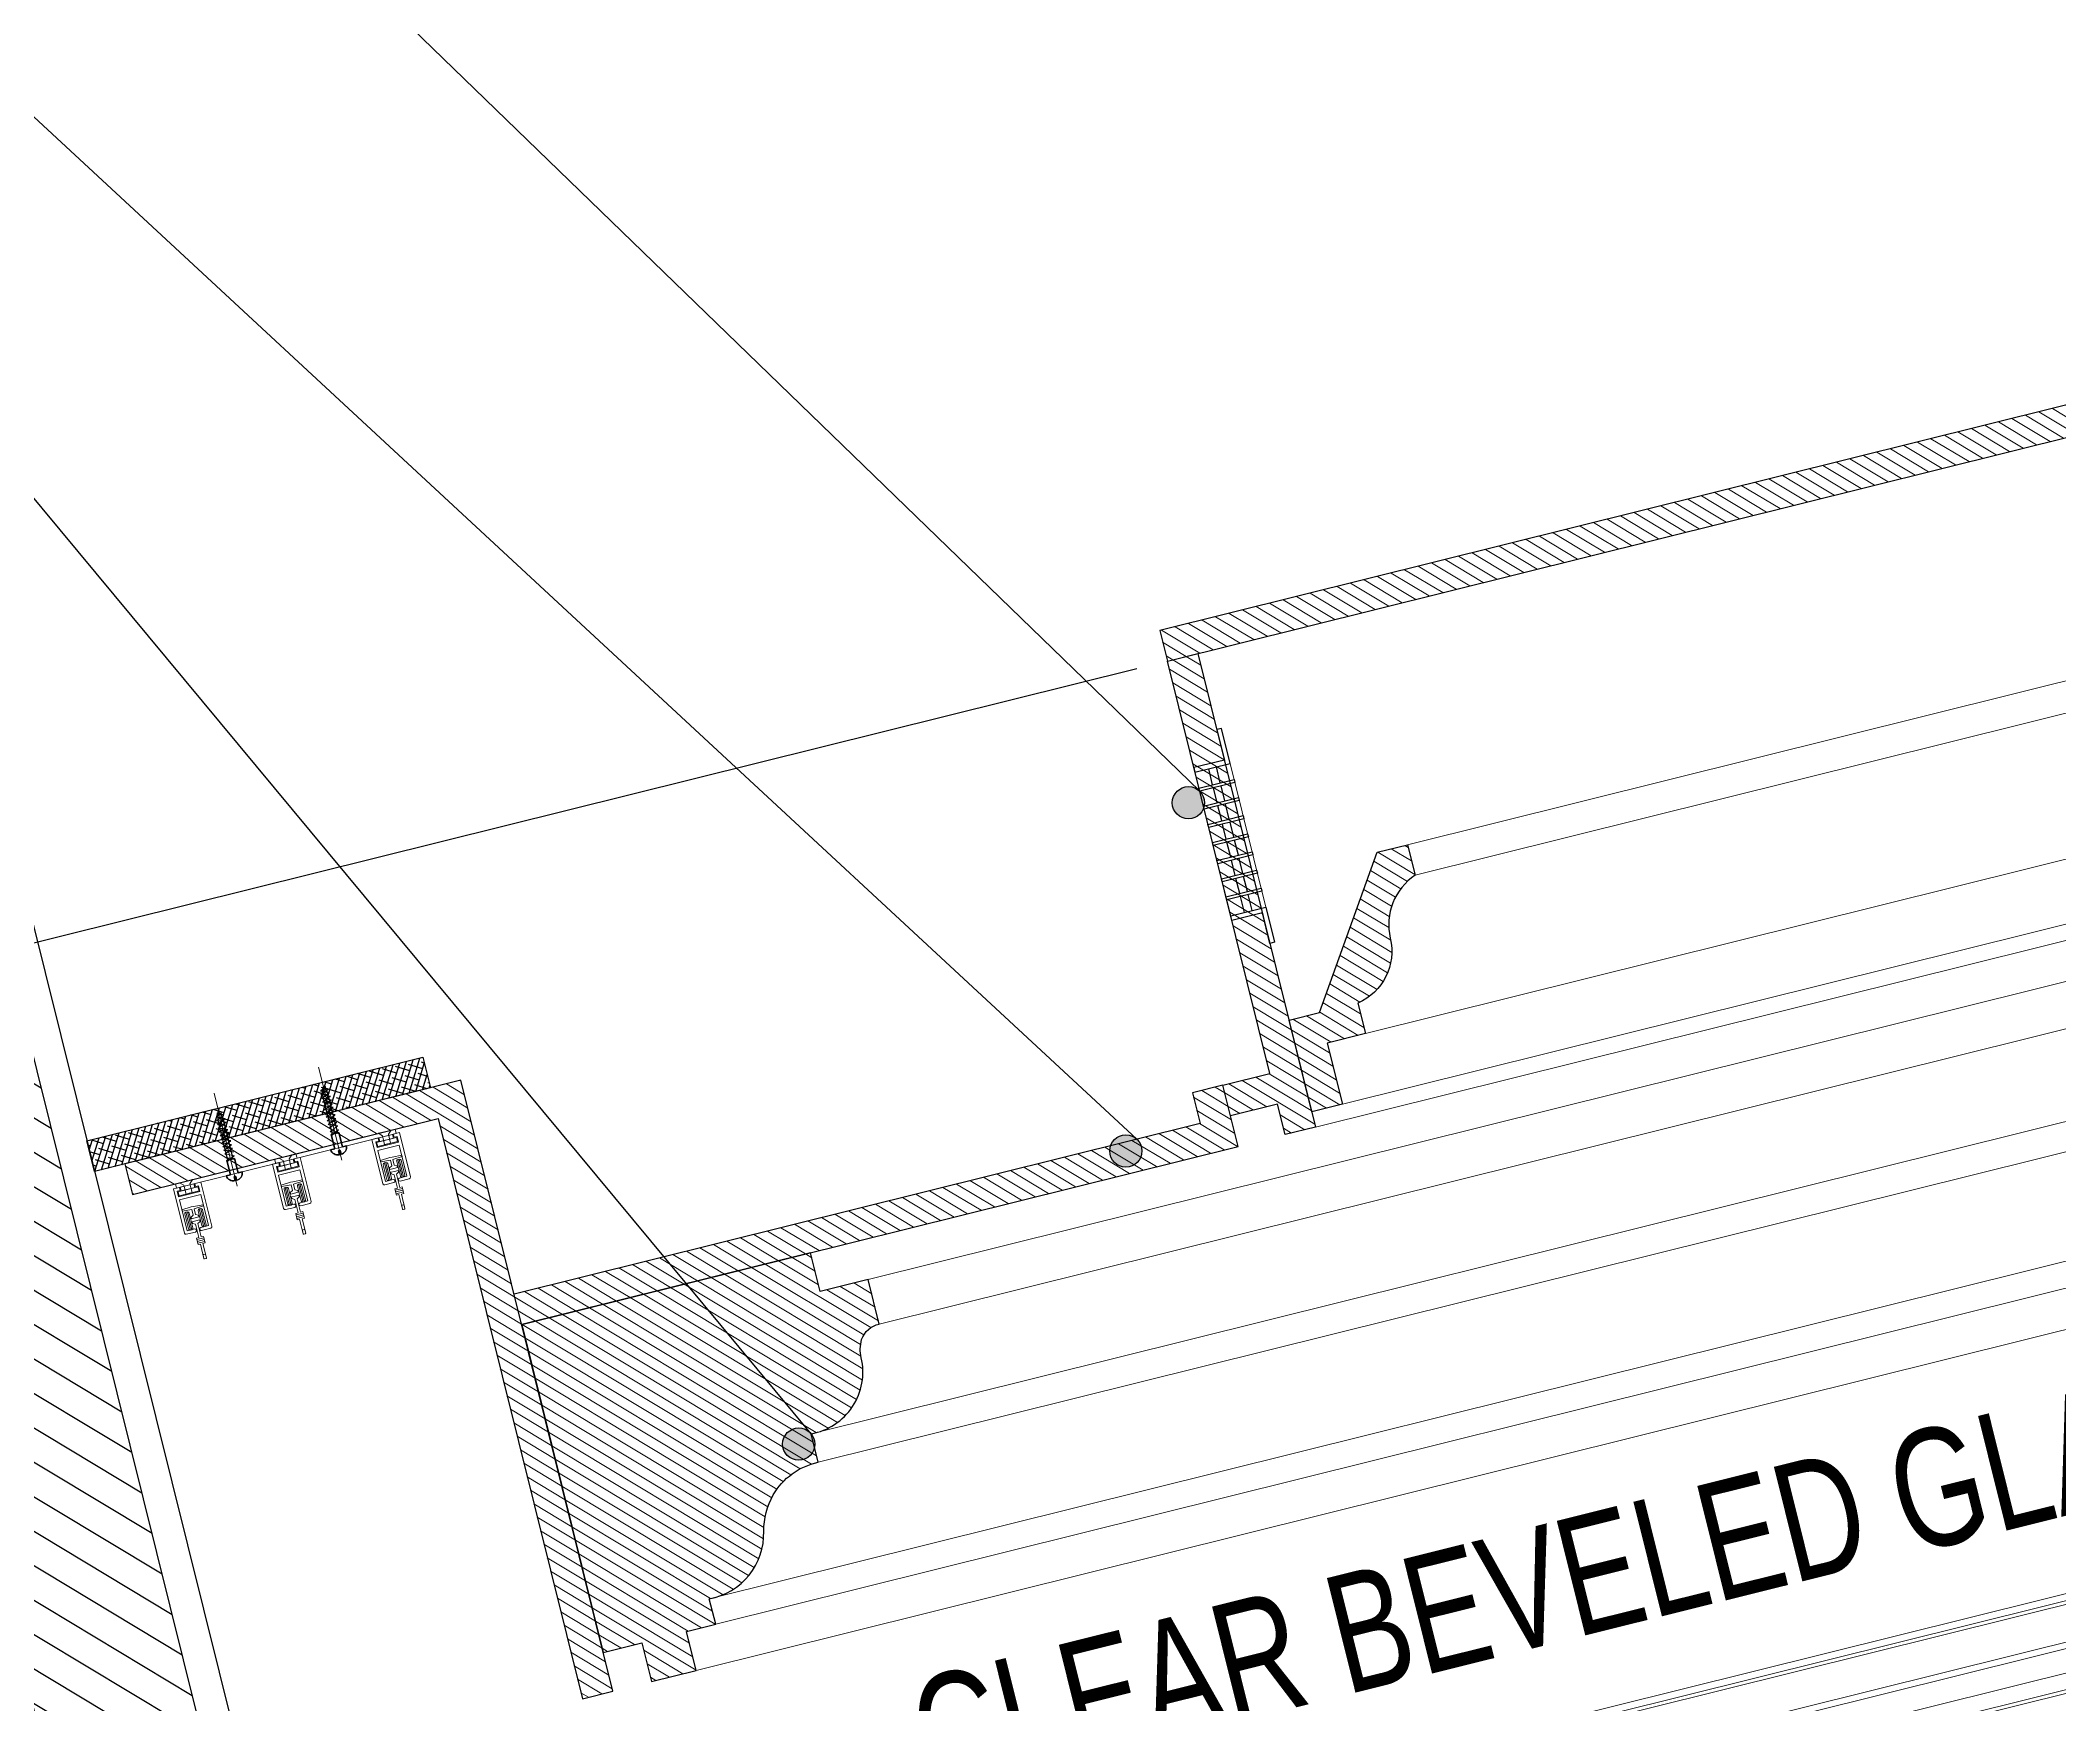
# Model space of a CAD drawing. Header units: inches. Extents: x 122939 to 389145, y 29603 to 574065.
# Drawn here: x 333753 to 335037, y 515679 to 516736 of the extents above; entities that cross this region are included whole.
import ezdxf

# ---------------------------------------------------------------- set-up
doc = ezdxf.new("R2010")
doc.units = ezdxf.units.IN
doc.header["$MEASUREMENT"] = 0
doc.linetypes.add('DASHDOT', pattern=[1, 0.5, -0.25, 0, -0.25])
for name, color, linetype in [('48-TITLE', 7, 'Continuous'), ('A-DIMESNION-1', 7, 'Continuous'), ('Calliper Gypsum  Elevation', 31, 'Continuous'), ('Calliper_wood hatch', 252, 'Continuous'), ('CQ Grg Gypsum', 41, 'Continuous'), ('CQ Plaster', 1, 'Continuous'), ('CQ text label', 3, 'Continuous'), ('CQ Wall hatch_CHB', 8, 'Continuous'), ('CQ Wall plan', 3, 'Continuous'), ('CQ wall section', 5, 'Continuous'), ('CQ_callout', 34, 'Continuous'), ('FURNITURE', 252, 'Continuous'), ('Layer7', 8, 'Continuous'), ('METAL', 5, 'Continuous'), ('PROJECTION', 8, 'Continuous')]:
    doc.layers.add(name, color=color, linetype=linetype)
for name, color, linetype, lineweight in [('CQ Grille', 211, 'A-4010 WALL SECTIONS$0$BATTING', 0), ('CQ gypsum 2', 42, 'Continuous', 0), ('CQ Gypsum Hatch', 8, 'Continuous', 20)]:
    doc.layers.add(name, color=color, linetype=linetype, lineweight=lineweight)
doc.styles.add('DIM 50', font='romans.shx', dxfattribs={"width": 0.75, "height": 100})
doc.styles.get("Standard").update_dxf_attribs({"font": 'arial.ttf'})
doc.linetypes.add('A-4010 WALL SECTIONS$0$BATTING', pattern='A,0.0001,-0.1,[134,ltypeshp.shx,S=0.1,R=0,X=-0.1,Y=0],-0.2,[134,ltypeshp.shx,S=0.1,R=180,X=0.1,Y=0],-0.1', length=0.4001000000000001)
doc.dimstyles.new('CQ Anno', dxfattribs={"dimscale": 40, "dimtxt": 2.2, "dimasz": 300, "dimexe": 1, "dimexo": 0.5, "dimgap": 0.5, "dimtad": 1, "dimrnd": 1, "dimdsep": 46, "dimtxsty": 'Standard', "dimblk": 'DOTSMALL', "dimcen": 0.0025, "dimdle": 0.5, "dimclrd": 8, "dimclre": 8, "dimclrt": 2, "dimazin": 2, "dimtfac": 1, "dimtix": 1, "dimtmove": 1, "dimatfit": 0, "dimfxl": 50, "dimtolj": 1, "dimtzin": 0, "dimlwd": -1, "dimarcsym": 1})
doc.dimstyles.get("Standard").update_dxf_attribs({"dimtxt": 0.18, "dimasz": 0.18, "dimexe": 0.18, "dimexo": 0.0625, "dimgap": 0.09, "dimtad": 0, "dimtih": 1, "dimtoh": 1, "dimdec": 4, "dimzin": 0, "dimdsep": 46, "dimtxsty": 'Standard', "dimcen": 0.09, "dimadec": 0, "dimazin": 0, "dimtfac": 1, "dimtdec": 4, "dimtofl": 0, "dimtmove": 0, "dimatfit": 3, "dimfxl": 1, "dimtolj": 1, "dimtzin": 0, "dimarcsym": 0})
pattern_1 = [(135, (0, 0), (-4.419417382415923, -4.41941738241592), [])]

# ---------------------------------------------------------------- blocks, each defined once
blk = doc.blocks.new('section a and b')
at = {"layer": 'CQ Wall hatch_CHB'}
h = blk.add_hatch(dxfattribs=at)
h.set_pattern_fill('ANSI31', color=8, scale=150, angle=90)
h.set_pattern_definition([(135, (-98336.9395217172, 75766.19512638799), (-13.25825214724777, -13.25825214724776), [])])
h.paths.add_polyline_path([(118832.5604782665, -25203.86867564444), (118832.5604782666, -26240.54443216369), (119082.5604782666, -26240.54443216369), (119082.5819285251, -26290.54443216363), (119182.5604782663, -26290.54443216363), (119182.560472724, -25203.86867564444)])
at = {"layer": 'CQ Plaster', "color": 1, "ltscale": 0.03}
blk.add_line((119202.5604727246, -25203.86867564454, -1.458523873731554e-05), (119202.5604727246, -26310.54443216368, -0.0002099896498047835), dxfattribs=at)
at = {"layer": 'CQ Wall plan', "elevation": -9.059764815777432e-08}
blk.add_lwpolyline([(118832.5604782665, -25203.86867564444), (118832.5604782666, -26240.54443216369), (119082.5604782666, -26240.54443216369), (119082.5819285251, -26290.54443216363), (119182.5604782663, -26290.54443216363), (119182.560472724, -25203.86867564444), (118832.5604782665, -25203.86867564445)], dxfattribs=at)
blk = doc.blocks.new('curtain box 21')
at = {"lineweight": 0}
for p, q in [((3924.701439216454, 3149.715246018159), (3930.278608507273, 3152.304061450515)), ((3895.721680201754, 3103.789788173033), (3891.034308543157, 3103.789788173033)), ((3895.721680201754, 3102.647345512397), (3891.034308543157, 3102.647345512397)), ((3895.721680201754, 3101.504902851759), (3891.034308543157, 3101.504902851759)), ((3960.721680201753, 3103.789788173033), (3956.034308543156, 3103.789788173033)), ((3960.721680201753, 3102.647345512397), (3956.034308543156, 3102.647345512397)), ((3960.721680201753, 3101.504902851759), (3956.034308543156, 3101.504902851759))]:
    blk.add_line(p, q, dxfattribs=at)
at = {"color": 1, "lineweight": 0}
for p, q in [((3888.549322343784, 3122.340968964464), (3888.549322343784, 3110.681568370195)), ((3889.454291908882, 3122.340968964464), (3889.454291908882, 3110.681568370195)), ((3897.301696836029, 3122.340968964464), (3897.301696836029, 3110.681568370195)), ((3898.206666401126, 3122.340968964464), (3898.206666401126, 3110.681568370195)), ((3953.549322343785, 3122.340968964464), (3953.549322343785, 3110.681568370195)), ((3954.454291908882, 3122.340968964464), (3954.454291908882, 3110.681568370195)), ((3962.301696836028, 3122.340968964464), (3962.301696836028, 3110.681568370195)), ((3963.206666401126, 3122.340968964464), (3963.206666401126, 3110.681568370195))]:
    blk.add_line(p, q, dxfattribs=at)
at = {"color": 4, "lineweight": 0}
blk.add_lwpolyline([(3927.551421195211, 3130.484810023672), (3927.551421195211, 3191.497766551069)], dxfattribs=at)
at = {"color": 1, "lineweight": 0}
for points in [[(3900.377994372455, 3131.030692670151), (3886.377994372455, 3131.030692670151), (3886.377994372455, 3110.681568370195), (3891.377994372455, 3110.681568370195, -0.9999999999999998), (3891.377994372455, 3108.681568370196), (3885.377994372455, 3108.681568370196, -0.4142135623730951), (3884.377994372455, 3109.681568370195), (3884.377994372455, 3138.681568370195), (3888.377994372455, 3138.681568370195), (3888.377994372455, 3136.681568370196), (3886.377994372455, 3136.681568370196), (3886.377994372455, 3133.030692670151), (3900.377994372455, 3133.030692670151), (3900.377994372455, 3136.681568370196), (3898.377994372455, 3136.681568370196), (3898.377994372455, 3138.681568370195), (3902.377994372455, 3138.681568370195), (3902.377994372455, 3109.681568370195, -0.4142135623730951), (3901.377994372455, 3108.681568370196), (3895.377994372455, 3108.681568370196, -0.9999999999999998), (3895.377994372455, 3110.681568370195), (3900.377994372455, 3110.681568370195)], [(3965.377994372455, 3131.030692670151), (3951.377994372455, 3131.030692670151), (3951.377994372455, 3110.681568370195), (3956.377994372455, 3110.681568370195, -0.9999999999999998), (3956.377994372455, 3108.681568370196), (3950.377994372455, 3108.681568370196, -0.4142135623730951), (3949.377994372455, 3109.681568370195), (3949.377994372455, 3138.681568370195), (3953.377994372455, 3138.681568370195), (3953.377994372455, 3136.681568370196), (3951.377994372455, 3136.681568370196), (3951.377994372455, 3133.030692670151), (3965.377994372455, 3133.030692670151), (3965.377994372455, 3136.681568370196), (3963.377994372455, 3136.681568370196), (3963.377994372455, 3138.681568370195), (3967.377994372455, 3138.681568370195), (3967.377994372455, 3109.681568370195, -0.4142135623730951), (3966.377994372455, 3108.681568370196), (3960.377994372455, 3108.681568370196, -0.9999999999999998), (3960.377994372455, 3110.681568370195), (3965.377994372455, 3110.681568370195)], [(3889.454291908882, 3122.340968964464), (3888.549322343784, 3122.340968964464, 0.4142135623730951), (3887.549322343785, 3121.340968964463), (3887.549322343785, 3111.681568370196, 0.4142135623730951), (3888.549322343784, 3110.681568370195), (3889.454291908882, 3110.681568370195, 0.4142135623730951), (3890.454291908882, 3111.681568370196), (3890.454291908882, 3121.340968964463, 0.4142135623730951)], [(3897.301696836029, 3122.340968964464), (3898.206666401126, 3122.340968964464, -0.4142135623730951), (3899.206666401126, 3121.340968964463), (3899.206666401126, 3111.681568370196, -0.4142135623730951), (3898.206666401126, 3110.681568370195), (3897.301696836029, 3110.681568370195, -0.4142135623730951), (3896.301696836028, 3111.681568370196), (3896.301696836028, 3121.340968964463, -0.4142135623730951)], [(3954.454291908882, 3122.340968964464), (3953.549322343785, 3122.340968964464, 0.4142135623730951), (3952.549322343784, 3121.340968964463), (3952.549322343784, 3111.681568370196, 0.4142135623730951), (3953.549322343785, 3110.681568370195), (3954.454291908882, 3110.681568370195, 0.4142135623730951), (3955.454291908882, 3111.681568370196), (3955.454291908882, 3121.340968964463, 0.4142135623730951)], [(3962.301696836028, 3122.340968964464), (3963.206666401126, 3122.340968964464, -0.4142135623730951), (3964.206666401125, 3121.340968964463), (3964.206666401125, 3111.681568370196, -0.4142135623730951), (3963.206666401126, 3110.681568370195), (3962.301696836028, 3110.681568370195, -0.4142135623730951), (3961.301696836028, 3111.681568370196), (3961.301696836028, 3121.340968964463, -0.4142135623730951)]]:
    blk.add_lwpolyline(points, format="xyb", close=True, dxfattribs=at)
at = {"lineweight": 0}
for points in [[(3886.377994372455, 3141.530430697086), (3965.377994372455, 3141.530430697087), (3965.377994372455, 3138.681568370197), (3886.377994372455, 3138.681568370196)], [(3893.377994372455, 3141.530430697085), (3897.614012516024, 3141.530430697085), (3895.326824379919, 3139.351924458724), (3895.326824379919, 3133.530692670151), (3893.377994372455, 3133.530692670151), (3891.429164364993, 3133.530692670151), (3891.429164364993, 3139.351924458724), (3889.141976228886, 3141.530430697085)], [(3958.377994372455, 3141.530430697085), (3962.614012516024, 3141.530430697085), (3960.326824379919, 3139.351924458724), (3960.326824379919, 3133.530692670151), (3958.377994372455, 3133.530692670151), (3956.429164364993, 3133.530692670151), (3956.429164364993, 3139.351924458724), (3954.141976228886, 3141.530430697085)], [(3892.615275076781, 3124.770508960908), (3894.140713668129, 3124.770508960908), (3900.327729786404, 3124.361391851855), (3900.327729786404, 3123.524561108625), (3894.140713668129, 3123.115443999573), (3894.140713668129, 3119.457935391737), (3895.811137618337, 3118.554928577478), (3895.811137618337, 3117.46229573639), (3895.811137618337, 3117.46229573639), (3893.377994372455, 3117.46229573639), (3890.944851126573, 3117.46229573639), (3890.944851126573, 3117.46229573639), (3890.944851126573, 3118.554928577478), (3892.615275076781, 3119.457935391737), (3892.615275076781, 3123.115443999573), (3886.428258958506, 3123.524561108625), (3886.428258958506, 3124.361391851855)], [(3957.615275076781, 3124.770508960908), (3959.140713668129, 3124.770508960908), (3965.327729786404, 3124.361391851855), (3965.327729786404, 3123.524561108625), (3959.140713668129, 3123.115443999573), (3959.140713668129, 3119.457935391737), (3960.811137618338, 3118.554928577478), (3960.811137618338, 3117.46229573639), (3960.811137618338, 3117.46229573639), (3958.377994372455, 3117.46229573639), (3955.944851126574, 3117.46229573639), (3955.944851126574, 3117.46229573639), (3955.944851126574, 3118.554928577478), (3957.615275076781, 3119.457935391737), (3957.615275076781, 3123.115443999573), (3951.428258958506, 3123.524561108625), (3951.428258958506, 3124.361391851855)]]:
    blk.add_lwpolyline(points, close=True, dxfattribs=at)
at = {"color": 1, "lineweight": 0}
for points in [[(3886.877994372455, 3136.181568370195), (3899.877994372455, 3136.181568370195), (3899.877994372455, 3133.530692670151), (3886.877994372455, 3133.530692670151)], [(3888.877994372455, 3138.681568370195), (3897.877994372455, 3138.681568370195), (3897.877994372455, 3136.181568370195), (3888.877994372455, 3136.181568370195)], [(3951.877994372455, 3136.181568370195), (3964.877994372455, 3136.181568370195), (3964.877994372455, 3133.530692670151), (3951.877994372455, 3133.530692670151)], [(3953.877994372455, 3138.681568370195), (3962.877994372455, 3138.681568370195), (3962.877994372455, 3136.181568370195), (3953.877994372455, 3136.181568370195)]]:
    blk.add_lwpolyline(points, close=True, dxfattribs=at)
for points in [[(3892.575093540847, 3091.091648348119), (3892.575093540847, 3100.539127179811), (3891.034308543157, 3100.539127179811), (3891.034308543162, 3104.781403091604), (3892.615275076781, 3104.781403091604), (3892.615275076781, 3113.564601942921), (3890.944851126573, 3114.467608757181), (3890.944851126573, 3115.560241598269), (3890.944851126573, 3115.560241598269), (3893.377994372455, 3115.560241598269), (3895.811137618337, 3115.560241598269), (3895.811137618337, 3115.560241598269), (3895.811137618337, 3114.467608757181), (3894.140713668129, 3113.564601942921), (3894.140713668129, 3104.781403091604), (3895.721680201751, 3104.781403091604), (3895.721680201754, 3100.539127179811), (3894.180895204062, 3100.539127179811), (3894.180895204062, 3091.091648348119)], [(3957.575093540847, 3091.091648348119), (3957.575093540847, 3100.539127179811), (3956.034308543156, 3100.539127179811), (3956.034308543161, 3104.781403091604), (3957.615275076781, 3104.781403091604), (3957.615275076781, 3113.564601942921), (3955.944851126574, 3114.467608757181), (3955.944851126574, 3115.560241598269), (3955.944851126574, 3115.560241598269), (3958.377994372455, 3115.560241598269), (3960.811137618338, 3115.560241598269), (3960.811137618338, 3115.560241598269), (3960.811137618338, 3114.467608757181), (3959.140713668129, 3113.564601942921), (3959.140713668129, 3104.781403091604), (3960.72168020175, 3104.781403091604), (3960.721680201753, 3100.539127179811), (3959.180895204062, 3100.539127179811), (3959.180895204062, 3091.091648348119)]]:
    blk.add_lwpolyline(points, dxfattribs=at)
at = {"lineweight": 0}
for points in [[(3892.875093540845, 3093.530430697085), (3893.880895204062, 3093.530430697085, -0.4142135623730951), (3894.180895204062, 3093.230430697085), (3894.180895204062, 3091.091648348119, -0.4142135623730951), (3893.880895204063, 3090.791648348119), (3892.875093540848, 3090.791648348119, -0.4142135623730951), (3892.575093540847, 3091.091648348119), (3892.575093540845, 3093.230430697085, -0.4142135623730951)], [(3957.875093540845, 3093.530430697085), (3958.880895204062, 3093.530430697085, -0.4142135623730951), (3959.180895204062, 3093.230430697085), (3959.180895204062, 3091.091648348119, -0.4142135623730951), (3958.880895204062, 3090.791648348119), (3957.875093540847, 3090.791648348119, -0.4142135623730951), (3957.575093540846, 3091.091648348119), (3957.575093540845, 3093.230430697085, -0.4142135623730951)]]:
    blk.add_lwpolyline(points, format="xyb", close=True, dxfattribs=at)
blk = doc.blocks.new('curtain track_3')
for p, q in [((52828.15415776467, -34660.37083664992), (52822.57698847383, -34657.78202121756)), ((52828.15415776467, -34657.94302555044), (52822.96659134227, -34655.53505632621)), ((52827.5321655487, -34655.19152219994), (52823.82259611144, -34653.46961093889)), ((52896.50101141018, -34660.37083664992), (52890.92384211937, -34657.78202121756)), ((52896.50101141018, -34657.94302555044), (52891.31344498778, -34655.53505632621)), ((52895.8790191942, -34655.19152219994), (52892.16944975696, -34653.46961093889)), ((52828.15415776467, -34662.79864774939), (52822.57698847383, -34660.20983231704)), ((52828.15415776467, -34665.22645884886), (52822.57698847383, -34662.6376434165)), ((52828.15415776467, -34667.65426994833), (52822.57698847383, -34665.06545451599)), ((52828.15415776467, -34670.08208104781), (52822.57698847383, -34667.49326561546)), ((52828.15415776467, -34672.50989214727), (52822.57698847383, -34669.92107671492)), ((52828.15415776467, -34672.50989214727), (52822.57698847383, -34669.92107671492)), ((52896.50101141018, -34662.79864774939), (52890.92384211937, -34660.20983231704)), ((52896.50101141018, -34665.22645884886), (52890.92384211937, -34662.6376434165)), ((52896.50101141018, -34667.65426994833), (52890.92384211937, -34665.06545451599)), ((52896.50101141018, -34670.08208104781), (52890.92384211937, -34667.49326561546)), ((52896.50101141018, -34672.50989214727), (52890.92384211937, -34669.92107671492)), ((52896.50101141018, -34672.50989214727), (52890.92384211937, -34669.92107671492)), ((52828.15415776467, -34674.93770324675), (52822.57698847383, -34672.34888781439)), ((52828.15415776467, -34677.36551434621), (52822.57698847383, -34674.77669891386)), ((52828.15415776467, -34679.79332544568), (52822.57698847383, -34677.20451001333)), ((52828.15415776467, -34679.79332544568), (52822.57698847383, -34677.20451001333)), ((52828.15415776467, -34684.64894764462), (52822.57698847383, -34682.06013221227)), ((52896.50101141018, -34674.93770324675), (52890.92384211937, -34672.34888781439)), ((52896.50101141018, -34677.36551434621), (52890.92384211937, -34674.77669891386)), ((52896.50101141018, -34679.79332544568), (52890.92384211937, -34677.20451001333)), ((52896.50101141018, -34679.79332544568), (52890.92384211937, -34677.20451001333)), ((52896.50101141018, -34684.64894764462), (52890.92384211937, -34682.06013221227))]:
    blk.add_line(p, q)
for points in [[(52823.55351876467, -34683.90430769466), (52823.55351876467, -34658.96786517762, -0.1497784221609524), (52825.30417578591, -34653.25481419312, 1.883636022816879)], [(52827.05483280714, -34683.90430769466), (52827.05483280714, -34658.96786517762, 0.1497784221609524), (52825.30417578591, -34653.25481419312, -1.883636022816879)], [(52891.90037241019, -34683.90430769466), (52891.90037241019, -34658.96786517762, -0.1497784221609524), (52893.65102943144, -34653.25481419312, 1.883636022816879)], [(52895.40168645269, -34683.90430769466), (52895.40168645269, -34658.96786517762, 0.1497784221609524), (52893.65102943144, -34653.25481419312, -1.883636022816879)]]:
    blk.add_lwpolyline(points, format="xyb")
at = {"color": 4}
for points in [[(52825.30417578591, -34695.11537687087), (52825.81843282473, -34695.11537687087), (52825.81843282473, -34697.66016892845, 0.3881903235839446), (52830.50779060213, -34693.25481419312), (52827.79926624102, -34693.25481419312), (52827.79926624102, -34683.90430769466), (52825.30417578591, -34683.90430769466), (52822.8090853308, -34683.90430769466), (52822.8090853308, -34693.25481419312), (52820.10056096969, -34693.25481419312, 0.3881903235839446), (52824.78991874709, -34697.66016892845), (52824.78991874709, -34695.11537687087)], [(52893.65102943144, -34695.11537687087), (52894.16528647026, -34695.11537687087), (52894.16528647026, -34697.66016892845, 0.3881903235839446), (52898.85464424763, -34693.25481419312), (52896.14611988654, -34693.25481419312), (52896.14611988654, -34683.90430769466), (52893.65102943144, -34683.90430769466), (52891.15593897633, -34683.90430769466), (52891.15593897633, -34693.25481419312), (52888.44741461521, -34693.25481419312, 0.3881903235839446), (52893.13677239262, -34697.66016892845), (52893.13677239262, -34695.11537687087)]]:
    blk.add_lwpolyline(points, format="xyb", close=True, dxfattribs=at)
at = {"extrusion": (0, 0, -1), "zscale": -1}
blk.add_blockref('curtain box 21', (-56752.85559698112, -37831.93638256331), dxfattribs=at)
blk = doc.blocks.new('section ceiling c and d')
at = {"layer": 'Calliper_wood hatch', "extrusion": (5.977524052986871e-09, 7.324345706663946e-10, 1)}
h = blk.add_hatch(dxfattribs=at)
h.set_pattern_fill('ANSI38', color=256, scale=30, angle=13.97142328299657, style=0)
h.set_pattern_definition([(58.97142328299658, (-99942.643898863, -595876.622135061), (-3.213413680653155, 1.932995736413079), []), (148.9714232829965, (-99942.643898863, -595876.622135061), (-8.359823097719389, 0.6525777921730028), [9.374999999999998, -5.624999999999999])])
h.paths.add_polyline_path([(229867.0001292661, -77625.99999999971), (230086.9999999841, -77625.99999999971), (230086.9999999843, -77645.99999999977), (229867.0001292661, -77645.99999999965)])
at = {"layer": 'CQ Gypsum Hatch'}
h = blk.add_hatch(dxfattribs=at)
h.set_pattern_fill('ANSI31', color=256, scale=50, angle=89.99999999999999, style=0)
h.set_pattern_definition(pattern_1)
h.paths.add_polyline_path([(233496.9999999944, -77495.99998771946), (233496.9999999944, -77475.99998771911), (230606.9172413638, -77475.99998771946), (230606.917241364, -77495.99998771946)])
h = blk.add_hatch(dxfattribs=at)
h.set_pattern_fill('ANSI31', color=256, scale=50, angle=89.99999999999999, style=0)
h.set_pattern_definition(pattern_1)
h.paths.add_polyline_path([(230576.1538303552, -77785.99998771929), (230576.1538303552, -77765.99998771923), (230606.9172413642, -77765.99998771935), (230606.9172413642, -77495.99998771923), (230626.9172413642, -77495.99998771923), (230626.9172413642, -77805.99998771923), (230606.9172413642, -77805.99998771935), (230606.9172413642, -77785.99998771923)])
edge = h.paths.add_edge_path()
edge.add_line((230726.9172413642, -77645.99998771929), (230726.9172413642, -77665.99998771923))
edge.add_arc((230739.4363293597, -77701.37076485492), 37.52092002366012, 109.4908435142794, 179.4338009053575)
edge.add_arc((230666.1109211219, -77700.66599893705), 35.80787787715262, 279.3318301179338, 359.4655805909708, ccw=False)
edge.add_line((230671.9172413642, -77735.99998771993), (230671.9172413641, -77755.99998771923))
edge.add_line((230671.9172413641, -77755.99998771923), (230646.9172413642, -77755.99998771923))
edge.add_line((230646.9172413642, -77755.99998771923), (230646.9172413642, -77795.99998771911))
edge.add_line((230646.9172413642, -77795.99998771911), (230626.9172413642, -77795.99998771935))
edge.add_line((230626.9172413642, -77795.99998771935), (230626.9172413641, -77735.99998772005))
edge.add_line((230626.9172413641, -77735.99998772005), (230646.9172413642, -77735.99998771993))
edge.add_line((230646.9172413642, -77735.99998771993), (230706.9172413643, -77645.99998771946))
edge.add_line((230706.9172413643, -77645.99998771946), (230726.9172413642, -77645.99998771929))
h = blk.add_hatch(dxfattribs=at)
h.set_pattern_fill('ANSI31', color=256, scale=50, angle=89.99999999999999, style=0)
h.set_pattern_definition(pattern_1)
h.paths.add_polyline_path([(230106.9999999878, -78045.99999999988), (230106.9999999843, -77645.99999999977), (229886.9999999885, -77645.99999999977), (229886.9999999884, -77665.99999999965), (230086.9999999877, -77665.99999999977), (230086.9999999878, -78045.99999999977)])
h = blk.add_hatch(dxfattribs=at)
h.set_pattern_fill('ANSI31', color=256, scale=50, angle=89.99999999999999, style=0)
h.set_pattern_definition(pattern_1)
h.paths.add_polyline_path([(230106.9999999877, -77785.99999941827), (230106.9999999878, -77805.99999941833), (230576.1538303552, -77805.99999941792), (230576.1538303554, -77765.99999941792), (230556.1538303551, -77765.99999941827), (230556.1538303552, -77785.99999941821)])
h = blk.add_hatch(dxfattribs=at)
h.set_pattern_fill('ANSI31', color=256, scale=50, angle=89.99999999999999, style=0)
h.set_pattern_definition(pattern_1)
edge = h.paths.add_edge_path()
edge.add_line((230296.111731171, -77831.26562307018), (230296.111731171, -77806.00000000003))
edge.add_line((230296.1117311709, -77806.00000000006), (230106.9999999876, -77806.00000000007))
edge.add_line((230106.9999999879, -77806.00000000035), (230106.999999988, -78020.55586559206))
edge.add_line((230106.9999999875, -78020.55586559162), (230132.2656230577, -78020.55586559173))
edge.add_line((230132.2656230578, -78020.55586559209), (230132.2656230578, -78046.00000000038))
edge.add_line((230132.2656230578, -78046.00000000012), (230161.4904017141, -78046.00000000006))
edge.add_line((230161.4904017138, -78046.00000000023), (230161.4904017138, -78020.42911038674))
edge.add_line((230161.4904017141, -78020.4291103867), (230180.7355645704, -78020.42911038673))
edge.add_line((230180.7355645701, -78020.42911038676), (230180.6225008412, -78003.80091724923))
edge.add_arc((230183.2312642834, -77961.60403090814), 42.27745100630982, -93.53772871366446, -12.21565143287109)
edge.add_arc((230271.405799215, -77982.4532293324), 48.34277912118122, 137.1562658838177, 165.7452276542556, ccw=False)
edge.add_arc((230267.0942455998, -77979.52417917515), 43.19686264071839, 87.94483146677783, 136.1159898491896, ccw=False)
edge.add_line((230268.6433613957, -77936.35510248522), (230268.7519841208, -77917.67291063978))
edge.add_arc((230271.5171520758, -77877.99546980212), 39.77367804540344, -93.98656516555752, -0.8074337642425218)
edge.add_arc((230334.3117339875, -77878.80474185606), 23.02619725845581, 150.242483142125, 179.3809397734983, ccw=False)
edge.add_arc((230326.8562913028, -77875.30162755487), 14.8298319246997, 87.12959903878112, 147.6948261008801, ccw=False)
edge.add_line((230327.5989247105, -77860.49040172686), (230327.5989247105, -77831.26562307074))
edge.add_line((230327.5989247105, -77831.26562307059), (230296.1117311708, -77831.26562307058))
at = {"layer": 'CQ Grg Gypsum'}
for points, elevation in [([(233496.9999999944, -77495.99998771946), (233496.9999999944, -77475.99998771911), (230606.9172413638, -77475.99998771946), (230606.917241364, -77495.99998771946)], 6.81957297974918e-09), ([(230106.9999999878, -78045.99999999988), (230106.9999999843, -77645.99999999977), (229886.9999999885, -77645.99999999977), (229886.9999999884, -77665.99999999965), (230086.9999999877, -77665.99999999977), (230086.9999999878, -78045.99999999977)], 9.781842889076735e-07)]:
    blk.add_lwpolyline(points, close=True, dxfattribs=dict(at, elevation=elevation))
for points, elevation in [([(230576.1538303552, -77785.99998771929), (230576.1538303552, -77765.99998771923), (230606.9172413642, -77765.99998771935), (230606.9172413642, -77495.99998771923), (230626.9172413642, -77495.99998771923), (230626.9172413642, -77805.99998771923), (230606.9172413642, -77805.99998771935), (230606.9172413642, -77785.99998771923), (230576.1538303552, -77785.99998771929)], 6.819572776373604e-09), ([(230106.9999999878, -77805.99999941833), (230576.153830355, -77805.99999941833), (230576.1538303553, -77765.99999941821), (230556.1538303551, -77765.99999941827), (230556.1538303552, -77785.99999941821), (230106.9999999877, -77785.99999941827)], 9.796244655288618e-07)]:
    blk.add_lwpolyline(points, dxfattribs=dict(at, elevation=elevation))
at = {"layer": 'CQ Grg Gypsum', "extrusion": (5.977524052986871e-09, 7.324345706663946e-10, 1), "elevation": 9.781842889076735e-07}
blk.add_lwpolyline([(229867.0001292661, -77625.99999999971), (230086.9999999841, -77625.99999999971), (230086.9999999843, -77645.99999999977), (229867.0001292661, -77645.99999999965)], close=True, dxfattribs=at)
at = {"layer": 'CQ Grg Gypsum'}
for points, elevation in [([(230726.9172413642, -77645.99998771929), (230726.9172413642, -77665.99998771923, 0.3150251714978598), (230701.9172413679, -77700.99998771632, -0.3646312828489309), (230671.9172413642, -77735.99998771993), (230671.9172413641, -77755.99998771923), (230646.9172413642, -77755.99998771923), (230646.9172413642, -77795.99998771911), (230626.9172413642, -77795.99998771935), (230626.9172413641, -77735.99998772005), (230646.9172413642, -77735.99998771993), (230706.9172413643, -77645.99998771946)], 6.819572776373604e-09), ([(230296.111731171, -77831.26562307018), (230296.1117311709, -77806.00000000006), (230106.9999999879, -77806.00000000035), (230106.9999999875, -78020.55586559162), (230132.2656230578, -78020.55586559209), (230132.2656230578, -78046.00000000012), (230161.4904017138, -78046.00000000023), (230161.4904017141, -78020.4291103867), (230180.7355645701, -78020.42911038676), (230180.6225008415, -78003.80091724929, 0.3705169008587136), (230224.5514747583, -77970.54959237238, -0.1253939634110558), (230235.9603403268, -77949.58008318901, -0.2133372465863159), (230268.6433613957, -77936.35510248522), (230268.751984121, -77917.67291063978, 0.4305600987388585), (230311.2868807579, -77878.55595694261, -0.127830023496442), (230314.3219160163, -77867.3761401184, -0.2705942841741583), (230327.5989247105, -77860.49040172686), (230327.5989247105, -77831.26562307059)], 9.796244655288618e-07)]:
    blk.add_lwpolyline(points, format="xyb", close=True, dxfattribs=dict(at, elevation=elevation))
at = {"layer": 'Calliper Gypsum  Elevation', "lineweight": 0, "extrusion": (0, 0, -1), "xscale": -1, "zscale": -1}
blk.add_blockref('curtain track_3', (-177127.5223973794, -42975.59404813376, 1.466518336033914e-07), dxfattribs=at)
at = {"layer": 'Calliper Gypsum  Elevation', "lineweight": 0, "extrusion": (0, 0, -1), "zscale": -1}
blk.add_blockref('curtain track_3', (-282846.4776025967, -42975.59404813376, 1.466518336033914e-07), dxfattribs=at)
blk = doc.blocks.new('DIFFUSER SEC')
at = {"layer": 'FURNITURE', "color": 251, "linetype": 'Continuous', "lineweight": 0}
for p, q in [((55028.50211812685, -20119.84090920478), (55028.50211812685, -20213.84090920665)), ((55051.50211812708, -20119.84090920478), (55051.50211812708, -20213.84090920665))]:
    blk.add_line(p, q, dxfattribs=at)
at = {"layer": 'Layer7', "linetype": 'DASHDOT', "ltscale": 1000}
for p, q in [((55028.66382887423, -20116.84090920667), (55028.50211812684, -20116.67919845927)), ((55048.50211812684, -20217.50150354892), (55047.84152378461, -20216.84090920667))]:
    blk.add_line(p, q, dxfattribs=at)
at = {"layer": 'METAL'}
for points in [[(55048.50211812684, -20096.84090920664), (55048.50211812684, -20116.84090920665), (55028.50211812685, -20116.84090920665), (55028.50211812685, -20119.84090920478), (55051.50211812708, -20119.84090920478), (55051.50211812708, -20096.84090920664), (55048.50211812684, -20096.84090920664)], [(55048.50211812684, -20236.84090920665), (55048.50211812684, -20216.84090920664), (55028.50211812685, -20216.84090920664), (55028.50211812685, -20213.84090920665), (55051.50211812708, -20213.84090920665), (55051.50211812708, -20236.84090920665), (55048.50211812684, -20236.84090920665)]]:
    blk.add_lwpolyline(points, dxfattribs=at)
for points in [[(55028.50211812685, -20130.21590920665), (55051.50211812708, -20130.21590920665), (55051.50211812708, -20132.21590920664), (55028.50211812685, -20132.21590920664)], [(55028.50211812685, -20142.09090920478), (55051.50211812708, -20142.09090920478), (55051.50211812708, -20144.09090920664), (55028.50211812685, -20144.09090920664)], [(55028.50211812685, -20153.96590920664), (55051.50211812708, -20153.96590920664), (55051.50211812708, -20155.96590920664), (55028.50211812685, -20155.96590920664)], [(55028.50211812685, -20165.84090920664), (55051.50211812708, -20165.84090920664), (55051.50211812708, -20167.84090920664), (55028.50211812685, -20167.84090920664)], [(55028.50211812685, -20177.71590920665), (55051.50211812708, -20177.71590920665), (55051.50211812708, -20179.71590920665), (55028.50211812685, -20179.71590920665)], [(55028.50211812685, -20189.59090920664), (55051.50211812708, -20189.59090920664), (55051.50211812708, -20191.59090920664), (55028.50211812685, -20191.59090920664)], [(55028.50211812685, -20201.46590920664), (55051.50211812708, -20201.46590920664), (55051.50211812708, -20203.46590920664), (55028.50211812685, -20203.46590920664)]]:
    blk.add_lwpolyline(points, close=True, dxfattribs=at)
at = {"layer": 'PROJECTION'}
for p, q in [((55037.50211812684, -20130.21590920665), (55037.50211812684, -20119.84090920478)), ((55042.50211812707, -20130.21590920665), (55042.50211812707, -20119.84090920478)), ((55037.50211812684, -20142.09090920478), (55037.50211812684, -20132.21590920664)), ((55042.50211812707, -20142.09090920478), (55042.50211812707, -20132.21590920664)), ((55037.50211812684, -20153.96590920664), (55037.50211812684, -20144.09090920664)), ((55042.50211812707, -20153.96590920664), (55042.50211812707, -20144.09090920664)), ((55037.50211812684, -20165.84090920664), (55037.50211812684, -20155.96590920664)), ((55042.50211812707, -20165.84090920664), (55042.50211812707, -20155.96590920664)), ((55037.50211812684, -20177.71590920665), (55037.50211812684, -20167.84090920664)), ((55042.50211812707, -20177.71590920665), (55042.50211812707, -20167.84090920664)), ((55037.50211812684, -20189.59090920664), (55037.50211812684, -20179.71590920665)), ((55042.50211812707, -20189.59090920664), (55042.50211812707, -20179.71590920665)), ((55037.50211812684, -20201.46590920664), (55037.50211812684, -20191.59090920664)), ((55042.50211812707, -20201.46590920664), (55042.50211812707, -20191.59090920664)), ((55037.50211812684, -20213.84090920665), (55037.50211812684, -20203.46590920664)), ((55042.50211812707, -20213.84090920665), (55042.50211812707, -20203.46590920664))]:
    blk.add_line(p, q, dxfattribs=at)
blk = doc.blocks.new('DOT')
at = {"layer": '48-TITLE'}
h = blk.add_hatch(color=256, dxfattribs=at)
h.dxf.hatch_style = 1
edge = h.paths.add_edge_path()
edge.add_arc((0, -1.025964835931518), 1.025964835931518, 0, 360)
blk.add_circle((0, -1.025964835931518), 1.025964835931518, dxfattribs=at)
blk = doc.blocks.new('_DotSmall')
at = {"color": 0, "linetype": 'ByBlock', "const_width": 0.5}
blk.add_lwpolyline([(-0.0625, 0, 1), (0.0625, 0, 1)], format="xyb", close=True, dxfattribs=at)
blk = doc.blocks.new('*D285')
at = {"layer": 'A-DIMESNION-1', "color": 8, "lineweight": -2, "ltscale": 0.05, "transparency": 16777216}
for p, q in [((336598.6811663891, 519154.1318657439), (331167.4163175133, 517802.8423725131)), ((334379.5102671743, 512815.8430038297), (332523.0870192619, 512353.9680447375))]:
    blk.add_line(p, q, dxfattribs=at)
at = {"layer": 'A-DIMESNION-1', "color": 8, "ltscale": 0.05, "transparency": 16777216}
blk.add_line((332564.3180491323, 512353.9213989971), (331203.8185889239, 517822.204052093), dxfattribs=at)
at = {"layer": 'Defpoints', "color": 0, "linetype": 'Continuous', "ltscale": 0.05, "transparency": 16777216}
for p in [(336618.0894917094, 519158.9606242037, 0.001097193219867374), (331206.2329681538, 517812.4998894328), (334398.9185924946, 512820.6717622895)]:
    blk.add_point(p, dxfattribs=at)
at = {"layer": 'A-DIMESNION-1', "color": 8, "linetype": 'Continuous', "ltscale": 0.05, "transparency": 16777216, "xscale": 20, "yscale": 20, "zscale": 20}
for p, rotation in [((331206.2329681538, 517812.4998894328), 103.9714232843947), ((332561.9036699024, 512363.6255616571), 283.9714232843947)]:
    blk.add_blockref('_DotSmall', p, dxfattribs=dict(at, rotation=rotation))
at = {"layer": 'A-DIMESNION-1', "color": 2, "linetype": 'Continuous', "ltscale": 0.05, "transparency": 16777216, "insert": (331911.691423244, 515094.9353070772), "char_height": 44, "attachment_point": 5, "rotation": 283.97142328439463}
blk.add_mtext('\\A1;5615', dxfattribs=at)
blk = doc.blocks.new('*D290')
at = {"layer": 'A-DIMESNION-1', "color": 8, "lineweight": -2, "ltscale": 0.05, "transparency": 16777216}
for p, q in [((336598.6811663891, 519154.1318657438), (331393.044613985, 517858.9783104357)), ((334450.1892604888, 516337.0788991863), (331927.8263775718, 515709.5192870811))]:
    blk.add_line(p, q, dxfattribs=at)
at = {"layer": 'A-DIMESNION-1', "color": 8, "ltscale": 0.05, "transparency": 16777216}
blk.add_line((331969.0574074422, 515709.4726413407), (331429.4468853956, 517878.3399900154), dxfattribs=at)
at = {"layer": 'Defpoints', "color": 0, "linetype": 'Continuous', "ltscale": 0.05, "transparency": 16777216}
for p in [(336618.0894917094, 519158.9606242036, 0.001097193219867374), (331431.8612646255, 517868.6358273553), (334469.597585809, 516341.9076576461, 0.00167705233184395)]:
    blk.add_point(p, dxfattribs=at)
at = {"layer": 'A-DIMESNION-1', "color": 8, "linetype": 'Continuous', "ltscale": 0.05, "transparency": 16777216, "xscale": 20, "yscale": 20, "zscale": 20}
for p, rotation in [((331431.8612646255, 517868.6358273553), 103.9714232843946), ((331966.6430282123, 515719.1768040007), 283.9714232843946)]:
    blk.add_blockref('_DotSmall', p, dxfattribs=dict(at, rotation=rotation))
at = {"layer": 'A-DIMESNION-1', "color": 2, "linetype": 'Continuous', "ltscale": 0.05, "transparency": 16777216, "insert": (331726.8752506349, 516800.7788972104), "char_height": 44, "attachment_point": 5, "rotation": 283.97142328439463}
blk.add_mtext('\\A1;2215', dxfattribs=at)
blk = doc.blocks.new('*D295')
at = {"layer": 'A-DIMESNION-1', "color": 8, "lineweight": -2, "ltscale": 0.05, "transparency": 16777216}
for p, q in [((334450.1892604889, 516337.0788991865), (331927.826377438, 515709.519287048)), ((334379.5102671743, 512815.8430038297), (332748.7153155998, 512410.1039826268))]:
    blk.add_line(p, q, dxfattribs=at)
at = {"layer": 'A-DIMESNION-1', "color": 8, "ltscale": 0.05, "transparency": 16777216}
blk.add_line((331964.2286488486, 515728.8809666277), (332789.9463454701, 512410.0573368864), dxfattribs=at)
at = {"layer": 'Defpoints', "color": 0, "linetype": 'Continuous', "ltscale": 0.05, "transparency": 16777216}
for p in [(334469.5975858091, 516341.9076576463, 0.00167705233184395), (334398.9185924946, 512820.6717622895), (332787.5319662403, 512419.7614995465)]:
    blk.add_point(p, dxfattribs=at)
at = {"layer": 'A-DIMESNION-1', "color": 8, "linetype": 'Continuous', "ltscale": 0.05, "transparency": 16777216, "xscale": 20, "yscale": 20, "zscale": 20}
for p, rotation in [((331966.6430280785, 515719.1768039676), 103.9714232843947), ((332787.5319662403, 512419.7614995465), 283.9714232843947)]:
    blk.add_blockref('_DotSmall', p, dxfattribs=dict(at, rotation=rotation))
at = {"layer": 'A-DIMESNION-1', "color": 2, "linetype": 'Continuous', "ltscale": 0.05, "transparency": 16777216, "insert": (332404.7251642388, 514076.3453565051), "char_height": 44, "attachment_point": 5, "rotation": 283.97142328439463}
blk.add_mtext('\\A1;3400', dxfattribs=at)

msp = doc.modelspace()

# ---------------------------------------------------------------- linework, layer by layer
at = {"layer": 'CQ gypsum 2'}
for p, q in [((339998.5299605586, 517562.9238238899, 0.001995015583927913), (334622.263226158, 516225.317768573, 0.001995949740780844)), ((340003.3587190179, 517543.5154985695, 0.001995015583927913), (334627.0919846173, 516205.9094432527, 0.001995949740780844)), ((340430.7651005569, 517479.5496227772, 0.001995853726438886), (334279.4883865543, 515949.1223975184, 0.001996922545673597)), ((340078.4610267163, 517469.4571203899, 0.001994997036241295), (334595.4485030532, 516105.2928935478, 0.001995949740780844)), ((340437.8210704883, 517451.1894222166, 0.001995853726438873), (334286.5443564123, 515920.7621969396, 0.001996922545673597)), ((340134.2016548357, 517431.8010136214, 0.001994981860861336), (334563.8516672307, 516045.9073737134, 0.001995949740780844)), ((340112.3789502854, 517436.6764178228, 0.001994988605474651), (334580.8456133215, 516060.440294833, 0.001995949740780844)), ((340503.3663969919, 517408.571235701, 0.001995834813945369), (334243.2443542408, 515851.0634770499, 0.001996922545673597)), ((340513.3491238721, 517391.8031913351, 0.001995833844815007), (334247.6495345769, 515832.907748553, 0.001996922545673597)), ((340609.9868031038, 517346.3445404893, 0.001995805041236645), (334178.5166371755, 515746.2056590812, 0.001996922545673597)), ((340618.9549335992, 517331.4406823777, 0.001995804199610168), (334182.6410324706, 515730.0966878578, 0.001996922545673597)), ((340643.8045351536, 517311.2727873069, 0.001995797709551086), (334170.1389958694, 515700.6357684932, 0.001996922545673597))]:
    msp.add_line(p, q, dxfattribs=at)
at = {"layer": 'CQ gypsum 2', "elevation": -0.006374387490455406}
for points in [[(335956.043418137, 514342.8147999934), (334403.3709245478, 513956.5125140296), (334020.4522654043, 515495.5851287583), (335573.1247589936, 515881.8874147221)], [(335950.7874501441, 514345.976473133), (334406.5325976875, 513961.7684820223), (334025.7082333973, 515492.4234556186), (335569.9630858538, 515876.6314467293)], [(335947.9712244649, 514347.6705445386), (334408.2266690931, 513964.5847077015), (334028.5244590765, 515490.729384213), (335568.2690144483, 515873.8152210501)], [(335919.95734542, 514364.5220034965), (334425.078128051, 513992.5985867465), (334056.5383381214, 515473.877925255), (335551.4175554903, 515845.8013420052)], [(335914.9809034384, 514367.5155306576), (334428.0716552121, 513997.5750287281), (334061.5147801029, 515470.884398094), (335548.4240283293, 515840.8249000236)], [(335896.7829828279, 514378.4623014278), (334439.0184259822, 514015.7729493387), (334079.7127007135, 515459.9376273238), (335537.4772575592, 515822.626979413)], [(335884.3623209056, 514385.9338220364), (334446.4899465908, 514028.1936112609), (334092.1333626358, 515452.4661067151), (335530.0057369505, 515810.2063174908)], [(335881.4808226457, 514387.6671574873), (334448.2232820417, 514031.0751095208), (334095.0148608958, 515450.7327712643), (335528.2724014997, 515807.3248192308)]]:
    msp.add_lwpolyline(points, close=True, dxfattribs=at)

# ---------------------------------------------------------------- block references
at = {"layer": 'CQ Grg Gypsum', "color": 0, "rotation": 13.97142328298569}
msp.add_blockref('section ceiling c and d', (91974.42076312043, 535868.0314766474, 0.001995942921208067), dxfattribs=at)
at = {"layer": 'CQ Grille', "extrusion": (0, 0, -1), "xscale": -1, "zscale": -1, "rotation": 346.0285767170143}
msp.add_blockref('DIFFUSER SEC', (-276228.9109427253, 522509.9840149988, -0.001995949740780844), dxfattribs=at)
at = {"layer": 'CQ wall section', "color": 0, "rotation": 13.97142328298569}
msp.add_blockref('section a and b', (211848.6508710412, 512410.8088205553, 0.002134828386059173), dxfattribs=at)

# ---------------------------------------------------------------- texts
at = {"layer": 'CQ text label', "color": 3, "ltscale": 500, "insert": (334301.3558408981, 515692.2903164336, -0.01556083606510062), "char_height": 74.99999999999996, "width": 1867.39225155131, "attachment_point": 1, "rotation": 13.971423282970616, "style": 'DIM 50'}
msp.add_mtext('{\\fCityBlueprint|b0|i0|c2|p2;CLEAR BEVELED GLASS}', dxfattribs=at)

# ---------------------------------------------------------------- dimensions: what is measured, and where the dimension line sits
at = {"layer": 'A-DIMESNION-1', "color": 64, "linetype": 'Continuous', "ltscale": 0.05}
for base, p1, p2, angle, picture, middle in [((331206.2329681538, 517812.4998894328, 0.0003188974089370978), (334398.9185924945, 512820.6717622894, 0.0003188974089370978), (336618.0894917094, 519158.9606242037, 0.001416090628804472), 103.9714232843946, '*D285', (331911.691423244, 515094.9353070772, 0.0003188974089370978)), ((331431.8612646255, 517868.6358273553, 0.0003188974089370978), (334469.5975858091, 516341.9076576462, 0.001995949740781048), (336618.0894917094, 519158.9606242037, 0.001416090628804472), 283.9714232843946, '*D290', (331726.8752506349, 516800.7788972104, 0.0003188974089370978)), ((332787.5319662403, 512419.7614995465, 0.0003188974089370978), (334469.5975858091, 516341.9076576462, 0.001995949740781048), (334398.9185924945, 512820.6717622894, 0.0003188974089370978), 103.9714232843946, '*D295', (332404.7251642388, 514076.3453565051, 0.0003188974089370978))]:
    dim = msp.add_linear_dim(base=base, p1=p1, p2=p2, angle=angle, dimstyle='CQ Anno', override={"dimscale": 0, "dimasz": 1, "dimexe": 2, "dimexo": 1, "dimgap": 0.3, "dimcen": 0.005}, dxfattribs=at)
    dim.commit()
    dim.dimension.update_dxf_attribs({"geometry": picture, "text_midpoint": middle})

# ---------------------------------------------------------------- leaders
at = {"layer": 'CQ_callout'}
for points in [[(334490.1448866305, 516259.3214810634, -0.01556083606510062), (333558.7945099529, 517161.1830810328, -0.01556083606510062), (332920.0071509765, 517002.2538683135, -0.01556083606510062)], [(334450.1855910419, 516038.2371466345, -0.01556083606510062), (333654.8691774005, 516775.0282512614, -0.01556083606510062), (333016.0818184241, 516616.0990385421, -0.01556083606510062)], [(334243.2443542408, 515851.0634770499, -0.01556083606510062), (333731.6220961796, 516466.5337118268, -0.01556083606510062), (333092.8347372031, 516307.6044991075, -0.01556083606510062)]]:
    msp.add_leader(points, dimstyle='Standard', override={"dimasz": 10, "dimldrblk": 'Dot', "dimfxl": 0.1, "dimarcsym": 2}, dxfattribs=at)

doc.saveas('drawing.dxf')
